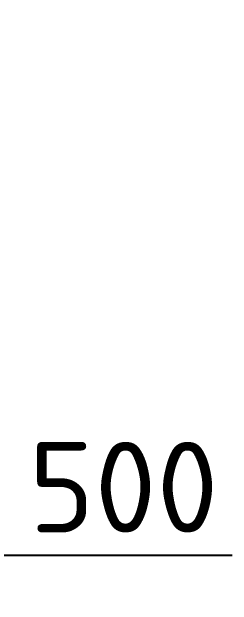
# Model space of a CAD drawing. Header units: metres. Extents: x 416248 to 529006, y -196572 to -135632.
# Drawn here: x 429697 to 430306, y -163684 to -162046 of the extents above; entities that cross this region are included whole.
import ezdxf

# ---------------------------------------------------------------- set-up
doc = ezdxf.new("R2010")
doc.units = ezdxf.units.M
doc.header["$PDSIZE"] = 1
doc.layers.get('0').update_dxf_attribs({"lineweight": 0})
doc.layers.get('Defpoints').update_dxf_attribs({"color": 3})
doc.layers.add('размеры', color=7, linetype='Continuous', lineweight=15)
doc.styles.add('GOST 2.304', font='CS_Gost2304.shx')
doc.styles.add('ISOCPEUR', font='isocpeur.ttf')
doc.dimstyles.new('SPDS', dxfattribs={"dimscale": 10, "dimtxt": 2.5, "dimasz": 2.5, "dimexe": 1.25, "dimexo": 0.625, "dimtad": 1, "dimdec": 0, "dimrnd": 0.001, "dimtxsty": 'GOST 2.304', "dimblk": 'ARCHTICK', "dimblk1": 'ARCHTICK', "dimblk2": 'ARCHTICK', "dimcen": 2.5, "dimdle": 2, "dimadec": 0, "dimazin": 2, "dimtfac": 0.75, "dimtdec": 4, "dimtmove": 1, "dimatfit": 3, "dimfxl": 1, "dimtolj": 1, "dimarcsym": 1})

# ---------------------------------------------------------------- blocks, each defined once
blk = doc.blocks.new('_ArchTick')
at = {"color": 0, "linetype": 'ByBlock', "lineweight": 30, "const_width": 0.15}
blk.add_lwpolyline([(-0.5, -0.5), (0.5, 0.5)], dxfattribs=at)
blk = doc.blocks.new('*D14')
at = {"layer": 'Defpoints', "color": 0, "ltscale": 100, "transparency": 16777216}
for p in [(428956.3, -162045.7), (429456.3, -162545.7), (429456.3, -163545.7)]:
    blk.add_point(p, dxfattribs=at)
at = {"layer": 'размеры', "color": 0, "lineweight": -2, "ltscale": 100, "transparency": 16777216}
for p, q in [((428956.3, -162108.2), (428956.3, -163670.7)), ((429456.3, -162608.2), (429456.3, -163670.7)), ((428756.3, -163545.7), (429456.3, -163545.7)), ((429456.3, -163545.7), (430306.3, -163545.7))]:
    blk.add_line(p, q, dxfattribs=at)
at = {"layer": 'размеры', "color": 0, "lineweight": -2, "ltscale": 100, "transparency": 16777216, "xscale": 250, "yscale": 250, "zscale": 250, "rotation": 180}
blk.add_blockref('_ArchTick', (428956.3, -163545.7), dxfattribs=at)
at = {"layer": 'размеры', "color": 0, "lineweight": -2, "ltscale": 100, "transparency": 16777216, "xscale": 250, "yscale": 250, "zscale": 250}
blk.add_blockref('_ArchTick', (429456.3, -163545.7), dxfattribs=at)
at = {"layer": 'размеры', "color": 0, "ltscale": 100, "transparency": 16777216, "insert": (430006.3, -163358.2), "char_height": 250, "attachment_point": 5, "style": 'ISOCPEUR'}
blk.add_mtext('\\A1;500', dxfattribs=at)

msp = doc.modelspace()

# ---------------------------------------------------------------- dimensions: what is measured, and where the dimension line sits
at = {"layer": 'размеры', "ltscale": 100}
dim = msp.add_linear_dim(base=(429456.32, -163545.73), p1=(428956.32, -162045.73), p2=(429456.32, -162545.73), dimstyle='SPDS', override={"dimscale": 100, "dimtxsty": 'ISOCPEUR', "dimtmove": 0}, dxfattribs=at)
dim.commit()
dim.dimension.update_dxf_attribs({"geometry": '*D14', "text_midpoint": (430006.32, -163358.23)})

doc.saveas('drawing.dxf')
